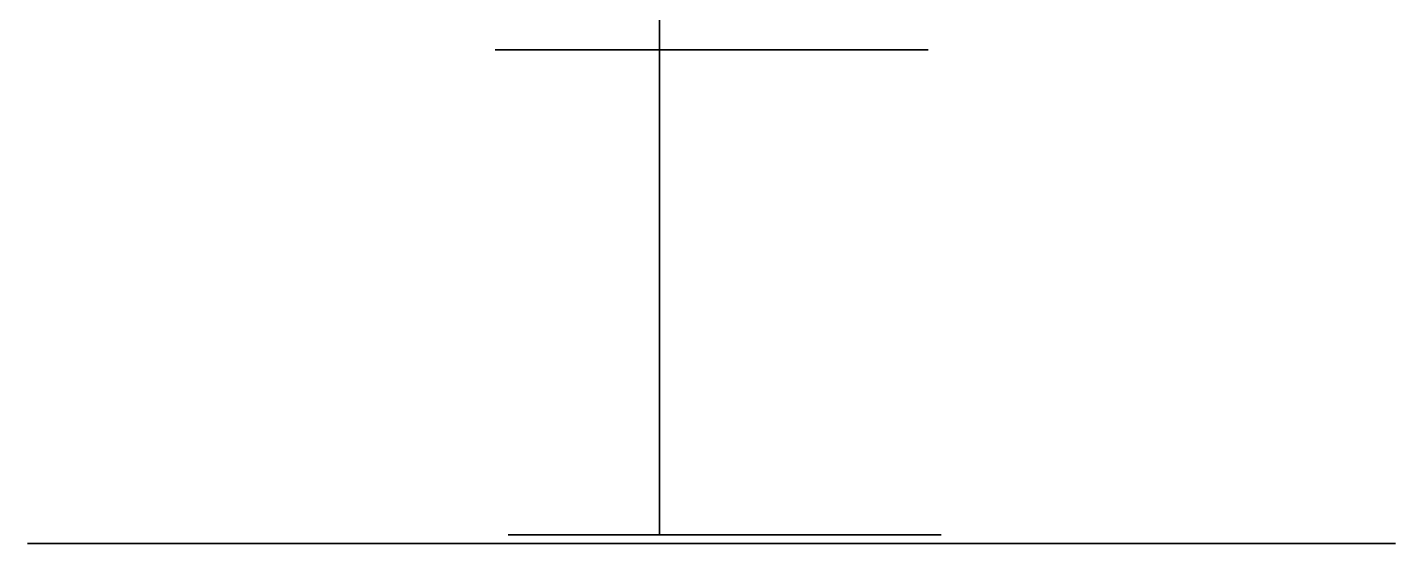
# Model space of a CAD drawing. Extents: x 367 to 572, y -1727 to -267.
# Drawn here: x 371.3 to 529.3, y -1040.7 to -981.1 of the extents above; entities that cross this region are included whole.
import ezdxf

# ---------------------------------------------------------------- set-up
doc = ezdxf.new("R2010")
doc.units = 0
doc.header["$MEASUREMENT"] = 0

msp = doc.modelspace()

# ---------------------------------------------------------------- linework, layer by layer
for p, q in [((444.35, -971.65, -139.05), (444.35, -981.05, -139.05)), ((444.35, -981.05, -117.05), (444.35, -971.65, -117.05)), ((425.35, -983.65, -321.35), (425.35, -983.65, -333.03)), ((425.35, -983.65, -102.56), (425.35, -983.65, -298.72)), ((425.94, -983.65, -300.13), (440.94, -983.65, -315.13)), ((446.11, -983.65, -337.27), (428.76, -983.65, -319.93)), ((442.55, -983.65, -180.81), (442.16, -983.65, -165.7)), ((444.35, -983.65, -136.45), (444.35, -983.65, -119.65)), ((444.35, -983.65, -313.72), (444.35, -983.65, -274.66)), ((444.35, -983.65, -161.05), (444.35, -1027.65, -161.05)), ((444.35, -983.65, -141.65), (444.35, -983.65, -161.05)), ((444.35, -983.65, -95.05), (444.35, -983.65, -114.45)), ((444.35, -993.4, -95.05), (444.35, -983.65, -95.05)), ((453.75, -983.65, -139.05), (446.95, -983.65, -139.05)), ((446.95, -983.65, -117.05), (453.75, -983.65, -117.05)), ((456.35, -983.65, -119.65), (456.35, -983.65, -136.45)), ((456.35, -983.65, -275.05), (456.35, -983.65, -333.03)), ((475.35, -983.65, -333.03), (475.35, -983.65, -102.56)), ((444.35, -1017.9, -137.05), (444.35, -993.4, -137.05)), ((444.35, -993.4, -137.05), (444.35, -993.4, -95.05)), ((444.35, -1017.9, -95.05), (444.35, -1017.9, -137.05)), ((444.35, -1027.65, -95.05), (444.35, -1017.9, -95.05)), ((444.35, -1027.65, -114.45), (444.35, -1027.65, -95.05)), ((444.35, -1027.65, -161.05), (444.35, -1027.65, -141.65)), ((444.35, -1039.65, -117.05), (444.35, -1030.25, -117.05)), ((444.35, -1030.25, -139.05), (444.35, -1039.65, -139.05)), ((405.63, -1040.65, -127.52), (432.43, -1040.65, -159.47)), ((432.43, -1040.65, -159.47), (405.63, -1040.65, -127.52)), ((440.1, -1040.65, -153.05), (413.29, -1040.65, -121.09)), ((413.29, -1040.65, -121.09), (440.1, -1040.65, -153.05)), ((438.15, -1040.65, -191.92), (423.87, -1040.65, -231.11)), ((423.87, -1040.65, -231.11), (438.15, -1040.65, -191.92)), ((426.88, -1039.65, -321.35), (426.88, -1039.65, -333.03)), ((426.88, -1039.65, -102.56), (426.88, -1039.65, -298.72)), ((427.47, -1039.65, -300.13), (442.47, -1039.65, -315.13)), ((447.64, -1039.65, -337.28), (430.3, -1039.65, -319.93)), ((433.27, -1040.65, -234.53), (447.54, -1040.65, -195.34)), ((447.54, -1040.65, -195.34), (433.27, -1040.65, -234.53)), ((444.09, -1039.65, -180.82), (443.69, -1039.65, -165.7)), ((444.35, -1039.65, -139.05), (444.35, -1039.65, -117.05)), ((445.88, -1039.65, -136.45), (445.88, -1039.65, -119.65)), ((445.88, -1039.65, -313.72), (445.88, -1039.65, -274.66)), ((448.48, -1039.65, -117.05), (455.28, -1039.65, -117.05)), ((455.28, -1039.65, -139.05), (448.49, -1039.65, -139.05)), ((457.88, -1039.65, -119.65), (457.88, -1039.65, -136.45)), ((457.88, -1039.65, -275.05), (457.88, -1039.65, -333.03)), ((512.13, -1040.65, -157.09), (471.05, -1040.65, -164.32)), ((471.05, -1040.65, -164.32), (512.13, -1040.65, -157.09)), ((472.79, -1040.65, -174.17), (513.86, -1040.65, -166.94)), ((513.86, -1040.65, -166.94), (472.79, -1040.65, -174.17)), ((476.88, -1039.65, -333.03), (476.88, -1039.65, -102.56))]:
    msp.add_line(p, q)
at = {"extrusion": (-5.73961e-17, 1, 5.05583e-17)}
for radius in [79, 76, 11, 11]:
    msp.add_circle((-450.34, -173.05, -1040.65), radius, dxfattribs=at)
at = {"extrusion": (-1, -1.05066e-16, 9.50641e-05)}
for centre, start, end in [((982.35, -140.3, -444.36), 315, 135), ((982.35, -115.7, -444.36), 225, 45), ((1028.95, -115.7, -444.36), 135, 315), ((1028.95, -140.3, -444.36), 45, 225)]:
    msp.add_arc(centre, 1.84, start, end, dxfattribs=at)
at = {"extrusion": (1.04083e-16, -1, -5.40966e-17)}
for centre, radius, start, end in [((450.35, -333.03, 983.65), 25, 180, 0), ((427.35, -321.35, 983.65), 2, 45, 180), ((427.35, -298.72, 983.65), 2, 180, 225), ((431.35, -102.56, 983.65), 6, 105.0813, 180), ((450.34, -173.05, 983.65), 79, 74.9087, 105.0813), ((442.35, -313.72, 983.65), 2, 225, 0), ((450.34, -173.05, 983.65), 11, 224.9247, 138.0753), ((445.65, -137.75, 983.65), 1.84, 135.0549, 315.0549), ((445.65, -118.35, 983.65), 1.84, 44.9946, 224.9946), ((450.34, -275.05, 983.65), 6.01, 360, 176.3379), ((450.35, -333.03, 983.65), 6, 225, 0), ((455.05, -137.75, 983.65), 1.84, 224.9946, 45.0054), ((455.05, -118.35, 983.65), 1.84, 315.0197, 135.0088), ((469.35, -102.56, 983.65), 6, 0, 74.9087)]:
    msp.add_arc(centre, radius, start, end, dxfattribs=at)
at = {"extrusion": (-5.73961e-17, 1, 5.05583e-17)}
for centre, radius, start, end in [((-450.34, -173.05, -1040.65), 66, 296.2932, 43.7346), ((-450.34, -173.05, -1040.65), 66, 296.2932, 43.7346), ((-404.1, -128.8, -1040.65), 2, 43.7346, 140.0139), ((-404.1, -128.8, -1040.65), 2, 43.7346, 140.0139), ((-414.83, -119.81, -1040.65), 2, 320.0139, 56.2932), ((-414.83, -119.81, -1040.65), 2, 320.0139, 56.2932), ((-450.34, -173.05, -1040.65), 66, 56.2932, 163.7346), ((-450.34, -173.05, -1040.65), 66, 56.2932, 163.7346), ((-421.99, -230.43, -1040.65), 2, 200.0139, 296.2932), ((-421.99, -230.43, -1040.65), 2, 200.0139, 296.2932), ((-450.34, -173.05, -1040.65), 21, 307.7328, 32.295), ((-450.34, -173.05, -1040.65), 21, 307.7328, 32.295), ((-430.9, -160.76, -1040.65), 2, 140.0139, 212.295), ((-430.9, -160.76, -1040.65), 2, 140.0139, 212.295), ((-435.15, -235.22, -1040.65), 2, 283.7346, 20.0139), ((-435.15, -235.22, -1040.65), 2, 283.7346, 20.0139), ((-450.34, -173.05, -1040.65), 66, 176.2932, 283.7346), ((-450.34, -173.05, -1040.65), 66, 176.2932, 283.7346), ((-436.27, -191.24, -1040.65), 2, 127.7328, 200.0139), ((-436.27, -191.24, -1040.65), 2, 127.7328, 200.0139), ((-441.63, -151.76, -1040.65), 2, 247.7328, 320.0139), ((-441.63, -151.76, -1040.65), 2, 247.7328, 320.0139), ((-450.34, -173.05, -1040.65), 21, 67.7328, 152.295), ((-450.34, -173.05, -1040.65), 21, 67.7328, 152.295), ((-449.42, -196.03, -1040.65), 2, 20.0139, 92.295), ((-449.42, -196.03, -1040.65), 2, 20.0139, 92.295), ((-450.34, -173.05, -1040.65), 21, 187.7328, 272.295), ((-450.34, -173.05, -1040.65), 21, 187.7328, 272.295), ((-470.71, -162.35, -1040.65), 2, 260.0139, 332.295), ((-470.71, -162.35, -1040.65), 2, 260.0139, 332.295), ((-473.13, -176.14, -1040.65), 2, 7.7328, 80.0139), ((-473.13, -176.14, -1040.65), 2, 7.7328, 80.0139), ((-511.78, -155.12, -1040.65), 2, 163.7346, 260.0139), ((-511.78, -155.12, -1040.65), 2, 163.7346, 260.0139), ((-514.21, -168.91, -1040.65), 2, 80.0139, 176.2932), ((-514.21, -168.91, -1040.65), 2, 80.0139, 176.2932)]:
    msp.add_arc(centre, radius, start, end, dxfattribs=at)
at = {"extrusion": (1.05191e-16, -1, -5.41182e-17)}
for centre, radius, start, end in [((451.88, -333.03, 1039.65), 25, 180, 0), ((428.88, -321.35, 1039.65), 2, 45, 180), ((428.88, -298.72, 1039.65), 2, 180, 225), ((432.88, -102.56, 1039.65), 6, 105.0813, 180), ((451.88, -173.05, 1039.65), 79, 74.9087, 105.0813), ((443.88, -313.72, 1039.65), 2, 225, 0), ((451.88, -173.05, 1039.65), 11, 224.9247, 138.0753), ((447.18, -137.75, 1039.65), 1.84, 135.0549, 315.0549), ((447.18, -118.35, 1039.65), 1.84, 44.9946, 224.9946), ((451.88, -275.05, 1039.65), 6.01, 360, 176.3379), ((451.88, -333.03, 1039.65), 6, 225, 0), ((456.58, -137.75, 1039.65), 1.84, 224.9946, 45.0054), ((456.58, -118.35, 1039.65), 1.84, 315.0197, 135.0088), ((470.88, -102.56, 1039.65), 6, 0, 74.9087)]:
    msp.add_arc(centre, radius, start, end, dxfattribs=at)

doc.saveas('drawing.dxf')
